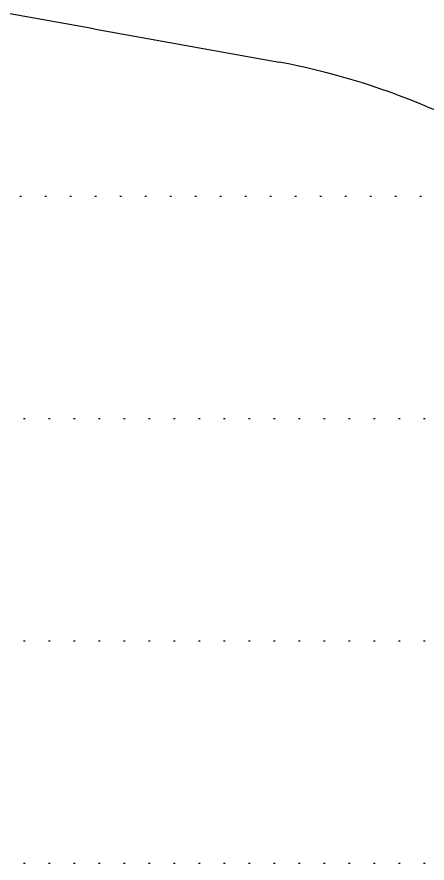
# Model space of a CAD drawing. Header units: millimetres. Extents: x -1499 to 6658, y -12483 to -6008.
# Drawn here: x 3648.46 to 3670.61, y -10925.06 to -10879.39 of the extents above; entities that cross this region are included whole.
import ezdxf

# ---------------------------------------------------------------- set-up
doc = ezdxf.new("R2010")
doc.units = ezdxf.units.MM
doc.linetypes.add('A-DOTLN01H', pattern=[0.125, 0, -0.125])
doc.layers.add('CR-GRID', color=56, linetype='A-DOTLN01H')
doc.layers.add('CS-STEL-MAJR', color=4, linetype='Continuous')
doc.layers.add('CR-VGRD', color=7, linetype='Continuous', true_color=0x7f7f7f)

# ---------------------------------------------------------------- blocks, each defined once
blk = doc.blocks.new('123123213')
at = {"layer": 'CS-STEL-MAJR'}
for points in [[(3652.62, -10580.034), (3642.624, -10578.235)], [(3652.62, -10580.034), (3662.615, -10581.833)], [(3670.607, -10584.236), (3678.046, -10587.012)]]:
    blk.add_lwpolyline(points, dxfattribs=at)
blk.add_ellipse((3656.641, -11776.608), major_axis=(0, 1195.313), ratio=0.166667, start_param=-0.070159, end_param=-0.029991, dxfattribs=at)

msp = doc.modelspace()

# ---------------------------------------------------------------- linework, layer by layer
at = {"layer": 'CR-GRID', "linetype": 'A-DOTLN01H', "ltscale": 10}
for p, q in [((696.157, -10889.058), (6196.157, -10889.058)), ((1436.157, -10901.058), (6196.157, -10901.058)), ((1436.157, -10925.058), (6196.157, -10925.058))]:
    msp.add_line(p, q, dxfattribs=at)
at = {"layer": 'CR-GRID', "color": 6, "linetype": 'A-DOTLN01H', "ltscale": 10}
msp.add_line((1436.157, -10913.058), (6196.157, -10913.058), dxfattribs=at)

# ---------------------------------------------------------------- block references
at = {"layer": 'CR-VGRD', "color": 2}
msp.add_blockref('123123213', (0, -300), dxfattribs=at)

doc.saveas('drawing.dxf')
